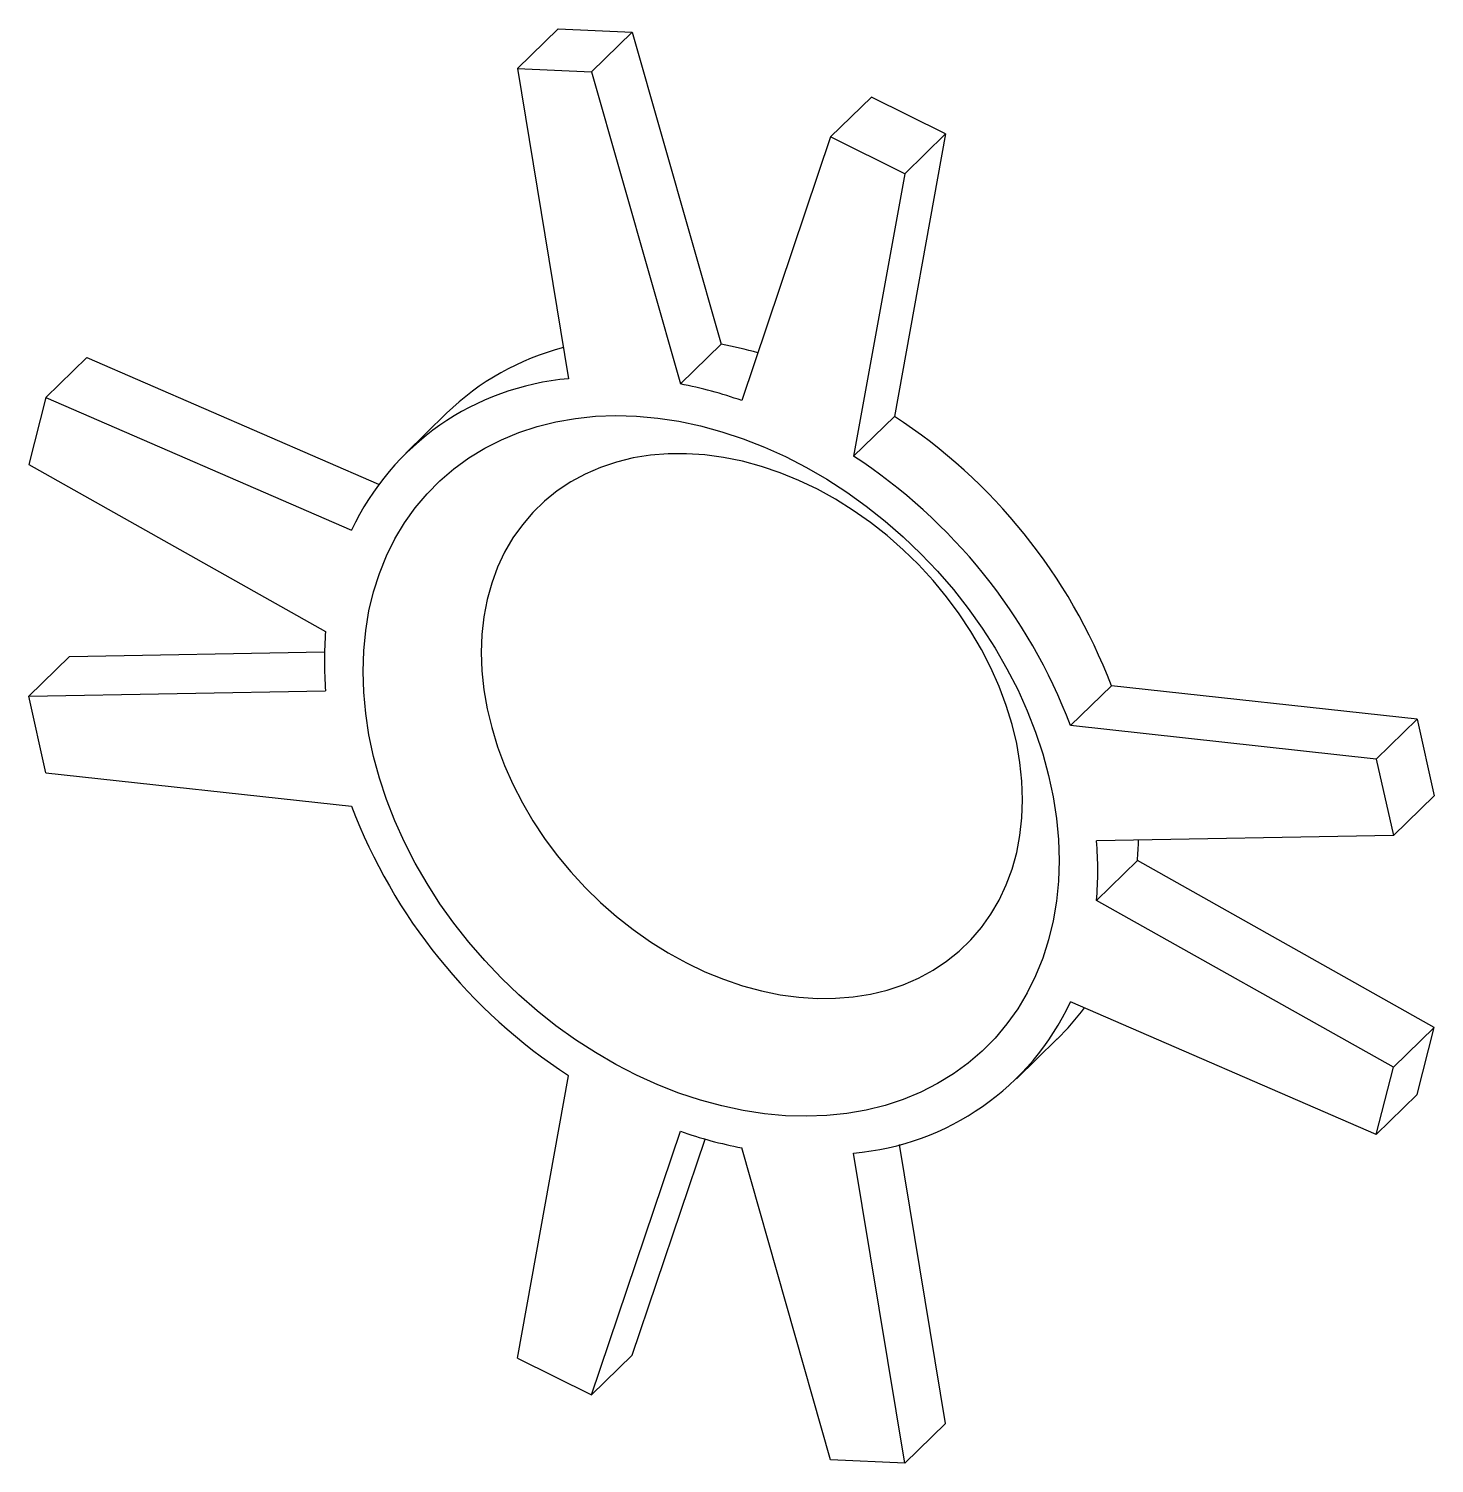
# Paper-space layout '_上下二等角轴测' of a CAD drawing. Header units: millimetres. Extents: x -16.5 to 15.6, y -16.9 to 15.9.
import ezdxf

# ---------------------------------------------------------------- set-up
doc = ezdxf.new("R2010")
doc.units = ezdxf.units.MM

psp = doc.layouts.new('_上下二等角轴测')

# ---------------------------------------------------------------- linework, layer by layer
at = {"color": 7, "linetype": 'Continuous', "lineweight": 25}
for p, q in [((-4.429, 15.949), (-5.362, 15.038)), ((-4.429, 15.949), (-2.735, 15.87)), ((-2.735, 15.87), (-3.668, 14.959)), ((-2.735, 15.87), (-0.702, 8.735)), ((-5.362, 15.038), (-4.191, 7.943)), ((-5.362, 15.038), (-3.668, 14.959)), ((-3.668, 14.959), (-1.636, 7.824)), ((2.735, 14.384), (1.801, 13.473)), ((4.429, 13.542), (2.735, 14.384)), ((1.801, 13.473), (-0.231, 7.443)), ((3.496, 12.631), (1.801, 13.473)), ((4.429, 13.542), (3.258, 7.083)), ((4.429, 13.542), (3.496, 12.631)), ((3.496, 12.631), (2.325, 6.172)), ((-0.702, 8.735), (-1.636, 7.824)), ((-15.214, 8.427), (-16.147, 7.516)), ((-15.214, 8.427), (-8.54, 5.53)), ((-16.147, 7.516), (-16.541, 5.981)), ((-16.147, 7.516), (-9.156, 4.481)), ((-6.985, 7.156), (-7.918, 6.245)), ((3.258, 7.083), (2.325, 6.172)), ((-16.541, 5.981), (-9.75, 2.166)), ((-15.608, 1.592), (-9.775, 1.698)), ((-15.608, 1.592), (-16.541, 0.681)), ((-16.541, 0.681), (-9.75, 0.805)), ((-16.147, -1.069), (-16.541, 0.681)), ((8.222, 0.923), (7.289, 0.012)), ((15.214, 0.158), (8.222, 0.923)), ((14.281, -0.753), (7.289, 0.012)), ((15.214, 0.158), (14.281, -0.753)), ((15.214, 0.158), (15.608, -1.592)), ((14.281, -0.753), (14.674, -2.503)), ((-16.147, -1.069), (-9.156, -1.834)), ((15.608, -1.592), (14.674, -2.503)), ((14.674, -2.503), (7.883, -2.627)), ((8.816, -3.077), (7.883, -3.988)), ((15.608, -6.892), (8.816, -3.077)), ((14.674, -7.803), (7.883, -3.988)), ((14.281, -9.338), (7.289, -6.303)), ((6.051, -8.067), (6.985, -7.156)), ((15.608, -6.892), (14.674, -7.803)), ((15.214, -8.427), (15.608, -6.892)), ((14.281, -9.338), (14.674, -7.803)), ((-5.362, -14.453), (-4.191, -7.995)), ((15.214, -8.427), (14.281, -9.338)), ((-3.668, -15.295), (-1.636, -9.265)), ((-2.735, -14.384), (-1.07, -9.445)), ((1.801, -16.781), (-0.231, -9.646)), ((3.496, -16.86), (2.325, -9.765)), ((4.429, -15.949), (3.376, -9.568)), ((-2.735, -14.384), (-3.668, -15.295)), ((-5.362, -14.453), (-3.668, -15.295)), ((4.429, -15.949), (3.496, -16.86)), ((3.496, -16.86), (1.801, -16.781))]:
    psp.add_line(p, q, dxfattribs=at)
at = {"color": 7, "linetype": 'Continuous', "lineweight": 25, "flags": 128}
for points in [[(7.026, -3.074), (7.011, -3.545), (6.966, -4.006), (6.891, -4.455), (6.786, -4.891), (6.652, -5.311), (6.489, -5.715), (6.298, -6.101), (6.079, -6.467), (5.834, -6.811), (5.563, -7.134), (5.268, -7.433), (4.949, -7.707), (4.608, -7.955), (4.245, -8.177), (3.863, -8.371), (3.463, -8.537), (3.046, -8.674), (2.615, -8.781), (2.169, -8.859), (1.712, -8.906), (1.245, -8.923), (0.769, -8.91), (0.288, -8.866), (-0.199, -8.792), (-0.688, -8.688), (-1.179, -8.555), (-1.668, -8.393), (-2.154, -8.202), (-2.636, -7.984), (-3.112, -7.739), (-3.579, -7.468), (-4.036, -7.172), (-4.481, -6.852), (-4.913, -6.51), (-5.33, -6.147), (-5.73, -5.764), (-6.112, -5.362), (-6.474, -4.943), (-6.816, -4.51), (-7.135, -4.062), (-7.43, -3.603), (-7.701, -3.133), (-7.946, -2.655), (-8.165, -2.17), (-8.356, -1.681), (-8.519, -1.188), (-8.653, -0.695), (-8.758, -0.202), (-8.833, 0.288), (-8.878, 0.773), (-8.893, 1.252), (-8.878, 1.723), (-8.833, 2.184), (-8.758, 2.633), (-8.653, 3.069), (-8.519, 3.489), (-8.356, 3.893), (-8.165, 4.279), (-7.946, 4.645), (-7.701, 4.989), (-7.43, 5.312), (-7.135, 5.611), (-6.816, 5.885), (-6.474, 6.133), (-6.112, 6.355), (-5.73, 6.549), (-5.33, 6.715), (-4.913, 6.852), (-4.481, 6.959), (-4.036, 7.037), (-3.579, 7.084), (-3.112, 7.101), (-2.636, 7.088), (-2.154, 7.044), (-1.668, 6.97), (-1.179, 6.866), (-0.688, 6.733), (-0.199, 6.571), (0.288, 6.38), (0.769, 6.162), (1.245, 5.917), (1.712, 5.646), (2.169, 5.35), (2.615, 5.03), (3.046, 4.688), (3.463, 4.325), (3.863, 3.942), (4.245, 3.54), (4.608, 3.121), (4.949, 2.688), (5.268, 2.24), (5.563, 1.781), (5.834, 1.311), (6.079, 0.833), (6.298, 0.348), (6.489, -0.141), (6.652, -0.634), (6.786, -1.127), (6.891, -1.62), (6.966, -2.11), (7.011, -2.595), (7.026, -3.074)], [(6.191, -1.683), (6.176, -1.26), (6.131, -0.831), (6.056, -0.398), (5.951, 0.036), (5.818, 0.471), (5.656, 0.903), (5.466, 1.331), (5.25, 1.753), (5.009, 2.166), (4.743, 2.568), (4.453, 2.958), (4.143, 3.333), (3.812, 3.692), (3.462, 4.033), (3.095, 4.355), (2.714, 4.655), (2.319, 4.933), (1.913, 5.187), (1.498, 5.415), (1.075, 5.617), (0.647, 5.791), (0.216, 5.938), (-0.216, 6.055), (-0.647, 6.143), (-1.075, 6.201), (-1.498, 6.229), (-1.913, 6.226), (-2.319, 6.194), (-2.714, 6.131), (-3.095, 6.038), (-3.462, 5.915), (-3.812, 5.764), (-4.143, 5.585), (-4.453, 5.378), (-4.743, 5.146), (-5.009, 4.888), (-5.25, 4.606), (-5.466, 4.303), (-5.656, 3.978), (-5.818, 3.633), (-5.951, 3.271), (-6.056, 2.893), (-6.131, 2.501), (-6.176, 2.097), (-6.191, 1.683), (-6.176, 1.26), (-6.131, 0.831), (-6.056, 0.398), (-5.951, -0.036), (-5.818, -0.471), (-5.656, -0.903), (-5.466, -1.331), (-5.25, -1.753), (-5.009, -2.166), (-4.743, -2.568), (-4.453, -2.958), (-4.143, -3.333), (-3.812, -3.692), (-3.462, -4.033), (-3.095, -4.355), (-2.714, -4.655), (-2.319, -4.933), (-1.913, -5.187), (-1.498, -5.415), (-1.075, -5.617), (-0.647, -5.791), (-0.216, -5.938), (0.216, -6.055), (0.647, -6.143), (1.075, -6.201), (1.498, -6.229), (1.913, -6.226), (2.319, -6.194), (2.714, -6.131), (3.095, -6.038), (3.462, -5.915), (3.812, -5.764), (4.143, -5.585), (4.453, -5.378), (4.743, -5.146), (5.009, -4.888), (5.25, -4.606), (5.466, -4.303), (5.656, -3.978), (5.818, -3.633), (5.951, -3.271), (6.056, -2.893), (6.131, -2.501), (6.176, -2.097), (6.191, -1.683)]]:
    psp.add_lwpolyline(points, dxfattribs=at)
at = {"color": 7, "linetype": 'Continuous', "lineweight": 25}
for centre, radius, start, end in [((-2.802, 2.832), 6.016, 104.5083, 134.0496), ((-2.6, -0.992), 9.911, 73.9708, 78.9586), ((-3.685, 1.927), 6.037, 94.8097, 154.9749), ((-3.589, -2.136), 10.151, 70.685, 78.906), ((-3.739, -3.635), 12.8, 20.8603, 56.8651), ((-4.672, -4.546), 12.8, 20.8603, 56.8651), ((-1.47, 1.485), 8.308, 175.3016, 184.6984), ((2.805, 2.724), 12.8, 200.8603, 236.8651), ((0.886, -2.412), 7.959, 355.2097, 358.5807), ((-0.397, -3.307), 8.308, 355.3016, 4.6984), ((1.818, -3.749), 6.037, 274.8097, 334.9749), ((2.949, -3.023), 5.777, 314.3162, 323.7245), ((1.722, 0.314), 10.151, 250.685, 258.906)]:
    psp.add_arc(centre, radius, start, end, dxfattribs=at)

doc.saveas('drawing.dxf')
